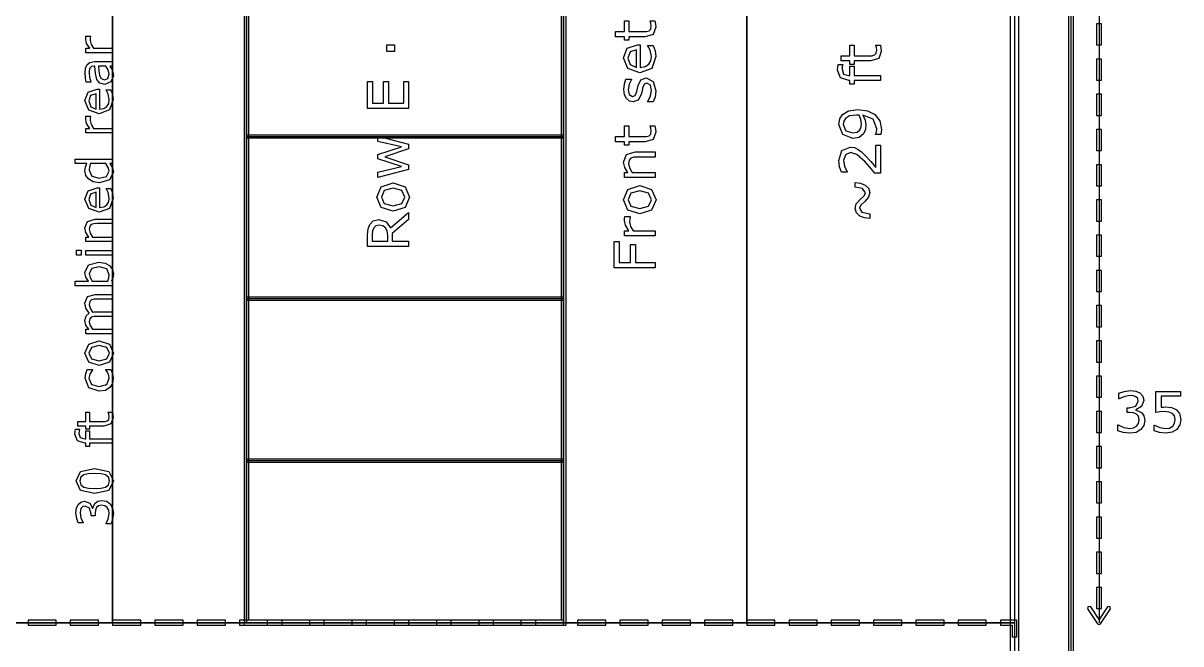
# Model space of a CAD drawing. Extents: x -17 to 192, y 167 to 459.
# Drawn here: x 26.8 to 70.27, y 374.39 to 397.69 of the extents above; entities that cross this region are included whole.
import ezdxf

# ---------------------------------------------------------------- set-up
doc = ezdxf.new("R2010")
doc.units = 0
doc.header["$MEASUREMENT"] = 0
doc.layers.add('Layer 1', color=7, linetype='Continuous')

msp = doc.modelspace()

# ---------------------------------------------------------------- linework, layer by layer
at = {"layer": 'Layer 1', "color": 7}
for points in [[(4.603848, 443.071168), (4.603848, 323.426942), (64.187733, 323.426942), (64.187733, 443.071168), (4.603848, 443.071168)], [(4.92114, 442.753876), (63.870439, 442.753876), (63.870439, 323.744236), (4.92114, 323.744236), (4.92114, 442.753876)], [(66.053249, 442.912522), (66.053249, 323.585589), (66.238251, 323.585589), (66.238251, 442.912522), (66.053249, 442.912522)], [(35.097038, 436.125865), (35.097038, 375.086773), (47.188275, 375.086773), (47.188275, 436.125865), (35.097038, 436.125865)], [(4.762494, 375.179274), (64.029086, 375.179274), (64.029086, 330.993913), (4.762494, 330.993913), (4.762494, 375.179274)]]:
    msp.add_lwpolyline(points, close=True, dxfattribs=at)
for points in [[(66.14575, 442.912522), (66.14575, 323.585589)], [(25.135385, 436.033364), (30.162462, 436.033364), (30.162462, 375.179274), (25.135385, 375.179274), (25.135385, 436.033364)], [(25.135385, 436.033364), (35.189539, 436.033364), (35.189539, 375.179274), (25.135385, 375.179274), (25.135385, 436.033364)], [(30.162462, 436.033364), (35.189539, 436.033364), (35.189539, 375.179274), (30.162462, 375.179274), (30.162462, 436.033364)], [(35.189539, 436.033364), (47.095774, 436.033364), (47.095774, 375.179274), (35.189539, 375.179274), (35.189539, 436.033364)], [(47.095774, 436.033364), (53.974932, 436.033364), (53.974932, 375.179274), (47.095774, 375.179274), (47.095774, 436.033364)], [(53.974932, 436.033364), (64.029086, 436.033364), (64.029086, 375.179274), (53.974932, 375.179274), (53.974932, 436.033364)], [(67.204082, 436.033364), (67.204082, 375.179274)], [(35.28204, 435.940863), (47.003273, 435.940863), (47.003273, 375.271775), (35.28204, 375.271775), (35.28204, 435.940863)], [(50.525001, 397.775749), (50.54876, 397.655858), (50.558074, 397.541138), (50.462988, 397.272419), (50.158098, 397.180437), (49.544184, 397.180437), (49.544184, 397.049178), (49.380886, 397.049178), (49.380886, 397.180437), (49.049122, 397.180437), (49.049122, 397.374739), (49.380886, 397.374739), (49.380886, 397.775749), (49.544184, 397.775749), (49.544184, 397.374739), (50.070249, 397.374739), (50.212875, 397.378866), (50.307958, 397.407804), (50.368937, 397.469817), (50.387537, 397.591771), (50.374096, 397.69099), (50.350336, 397.765404), (50.350336, 397.775749), (50.525001, 397.775749)], [(67.111581, 397.668829), (67.111581, 396.87508), (67.296583, 396.87508), (67.296583, 397.668829), (67.111581, 397.668829)], [(29.337641, 397.209742), (29.337641, 397.200699), (29.324967, 397.126543), (29.320443, 397.04244), (29.355712, 396.890511), (29.445241, 396.749435), (30.162396, 396.749435), (30.162396, 396.57942), (29.152253, 396.57942), (29.152253, 396.749435), (29.301467, 396.749435), (29.186617, 396.927589), (29.152253, 397.085848), (29.154978, 397.150056), (29.163127, 397.209742), (29.337641, 397.209742)], [(40.746765, 396.873589), (40.746765, 396.626577), (40.454276, 396.626577), (40.454276, 396.873589), (40.746765, 396.873589)], [(49.978264, 396.881747), (49.978264, 396.031155), (50.1643, 396.063193), (50.293491, 396.151043), (50.367905, 396.278167), (50.392696, 396.441465), (50.346188, 396.678142), (50.253168, 396.848674), (50.253168, 396.859019), (50.465041, 396.859019), (50.534288, 396.658515), (50.562193, 396.443542), (50.407163, 395.994992), (49.964815, 395.83376), (49.51523, 395.987755), (49.348831, 396.394967), (49.485258, 396.754633), (49.87283, 396.881757), (49.978264, 396.881747)], [(49.829436, 396.692612), (49.592758, 396.615097), (49.509042, 396.384619), (49.601027, 396.135541), (49.829436, 396.031155), (49.829436, 396.692612)], [(58.991681, 396.868483), (59.015441, 396.748595), (59.024754, 396.633872), (58.929668, 396.365156), (58.624779, 396.273171), (58.010864, 396.273171), (58.010864, 396.141914), (57.847566, 396.141914), (57.847566, 396.273171), (57.515803, 396.273171), (57.515803, 396.467476), (57.847566, 396.467476), (57.847566, 396.868483), (58.010864, 396.868483), (58.010864, 396.467476), (58.536929, 396.467476), (58.679555, 396.471603), (58.774639, 396.500543), (58.835617, 396.562554), (58.854217, 396.684511), (58.840776, 396.783729), (58.817017, 396.858143), (58.817017, 396.868488), (58.991681, 396.868483)], [(30.162396, 396.25205), (30.162396, 396.082939), (30.05478, 396.082939), (30.098187, 396.021444), (30.141597, 395.947289), (30.175961, 395.84962), (30.190434, 395.7203), (30.099999, 395.48879), (29.869394, 395.393835), (29.684003, 395.442669), (29.571868, 395.583746), (29.516702, 395.805308), (29.495007, 396.082939), (29.468786, 396.082939), (29.372925, 396.06214), (29.313241, 396.004263), (29.285205, 395.917446), (29.277982, 395.811639), (29.29608, 395.662424), (29.346721, 395.492408), (29.346721, 395.483365), (29.173993, 395.483365), (29.144151, 395.627154), (29.127879, 395.812544), (29.145977, 395.997932), (29.205664, 396.135392), (29.31328, 396.222208), (29.476965, 396.252051), (30.162396, 396.25205)], [(29.913704, 396.082939), (29.632455, 396.082939), (29.646028, 395.899359), (29.672248, 395.732961), (29.737359, 395.614493), (29.857636, 395.569276), (29.988766, 395.621728), (30.032174, 395.781795), (29.997809, 395.94548), (29.913707, 396.082939), (29.913704, 396.082939)], [(57.581949, 396.146047), (57.581949, 396.135702), (57.563349, 396.051985), (57.553003, 395.961035), (57.608812, 395.779134), (57.808284, 395.723326), (57.847558, 395.723326), (57.847558, 396.073692), (58.010856, 396.073692), (58.010856, 395.729525), (59.002016, 395.729525), (59.002016, 395.535223), (58.010864, 395.535223), (58.010864, 395.403966), (57.847566, 395.403966), (57.847566, 395.535223), (57.809326, 395.535223), (57.494099, 395.637543), (57.383512, 395.933132), (57.389703, 396.049919), (57.404175, 396.146037), (57.581949, 396.146047)], [(67.111581, 396.345914), (67.111581, 395.552165), (67.296583, 395.552165), (67.296583, 396.345914), (67.111581, 396.345914)], [(50.20254, 395.637381), (50.461956, 395.506122), (50.563241, 395.149556), (50.533269, 394.913911), (50.466089, 394.735111), (50.248014, 394.735111), (50.248014, 394.745456), (50.358602, 394.950095), (50.398908, 395.166103), (50.357567, 395.366607), (50.227345, 395.438954), (50.123991, 395.39968), (50.064047, 395.248785), (50.042351, 395.140264), (50.01548, 395.019342), (49.897656, 394.803334), (49.705421, 394.740289), (49.571063, 394.769229), (49.458409, 394.859145), (49.381926, 395.005906), (49.352988, 395.20641), (49.378838, 395.415182), (49.439814, 395.591915), (49.647554, 395.591915), (49.647554, 395.58157), (49.555569, 395.400701), (49.517329, 395.191929), (49.55867, 395.012095), (49.679592, 394.938715), (49.787079, 394.983157), (49.845991, 395.123717), (49.870782, 395.243605), (49.89351, 395.355227), (49.999962, 395.563999), (50.202535, 395.637381), (50.20254, 395.637381)], [(29.674957, 395.20935), (29.674957, 394.465081), (29.837739, 394.493116), (29.950783, 394.569985), (30.015894, 394.681218), (30.03759, 394.824103), (29.996894, 395.031196), (29.915503, 395.180412), (29.915503, 395.189455), (30.100894, 395.189455), (30.161483, 395.014014), (30.185904, 394.825912), (30.050252, 394.43343), (29.663197, 394.292353), (29.269809, 394.4271), (29.124212, 394.783408), (29.243584, 395.098117), (29.582711, 395.209351), (29.674957, 395.20935)], [(41.274896, 395.503134), (41.274896, 394.489244), (39.735973, 394.489244), (39.735973, 395.503134), (39.917874, 395.503134), (39.917874, 394.693881), (40.339553, 394.693881), (40.339553, 395.503134), (40.521454, 395.503134), (40.521454, 394.693881), (41.092995, 394.693881), (41.092995, 395.503134), (41.274896, 395.503134)], [(29.544735, 395.043857), (29.337641, 394.976032), (29.264391, 394.774365), (29.344877, 394.556419), (29.544735, 394.465081), (29.544735, 395.043857)], [(67.111581, 395.022999), (67.111581, 394.22925), (67.296583, 394.22925), (67.296583, 395.022999), (67.111581, 395.022999)], [(58.140055, 394.450031), (58.505923, 394.403522), (58.786008, 394.265029), (58.967909, 394.029383), (59.031988, 393.696588), (59.025797, 393.595303), (59.008228, 393.510554), (58.810823, 393.510554), (58.810823, 393.5209), (58.840795, 393.605648), (58.854236, 393.727605), (58.717809, 394.085205), (58.339537, 394.236099), (58.422219, 394.055233), (58.447011, 393.870231), (58.428411, 393.697633), (58.356063, 393.543638), (58.195866, 393.406176), (57.963324, 393.360703), (57.579885, 393.515732), (57.432092, 393.894001), (57.467231, 394.100707), (57.570582, 394.267106), (57.791758, 394.402498), (58.140058, 394.450041), (58.140055, 394.450031)], [(29.337641, 394.203728), (29.337641, 394.194685), (29.324967, 394.120529), (29.320443, 394.036426), (29.355712, 393.884497), (29.445241, 393.743421), (30.162396, 393.743421), (30.162396, 393.573405), (29.152253, 393.573405), (29.152253, 393.743421), (29.301467, 393.743421), (29.186617, 393.921575), (29.152253, 394.079834), (29.154978, 394.144042), (29.163127, 394.203728), (29.337641, 394.203728)], [(58.095613, 394.241256), (57.838264, 394.208183), (57.687369, 394.117233), (57.621223, 394.012847), (57.60056, 393.891924), (57.693579, 393.656282), (57.955061, 393.570498), (58.115258, 393.598404), (58.223777, 393.692455), (58.267187, 393.794772), (58.277532, 393.918795), (58.255836, 394.082093), (58.192792, 394.237123), (58.150416, 394.23924), (58.095639, 394.241357), (58.095613, 394.241256)], [(35.189539, 393.488211), (35.189539, 393.382791), (47.095774, 393.382791), (47.095774, 393.488211), (35.189539, 393.488211)], [(35.189539, 393.435501), (47.095774, 393.435501)], [(40.120446, 393.449515), (41.274896, 393.148758), (41.274896, 392.968924), (40.385029, 392.672302), (41.274896, 392.377748), (41.274896, 392.198948), (40.120446, 391.89509), (40.120446, 392.09766), (41.014446, 392.309533), (40.120446, 392.597889), (40.120446, 392.758086), (41.014446, 393.053672), (40.120446, 393.254179), (40.120446, 393.449515)], [(50.525001, 393.833875), (50.54876, 393.713984), (50.558074, 393.599264), (50.462988, 393.330548), (50.158098, 393.238563), (49.544184, 393.238563), (49.544184, 393.107306), (49.380886, 393.107306), (49.380886, 393.238563), (49.049122, 393.238563), (49.049122, 393.432865), (49.380886, 393.432865), (49.380886, 393.833875), (49.544184, 393.833875), (49.544184, 393.432865), (50.070249, 393.432865), (50.212875, 393.436993), (50.307958, 393.46593), (50.368937, 393.527943), (50.387537, 393.6499), (50.374096, 393.749118), (50.350336, 393.823532), (50.350336, 393.833878), (50.525001, 393.833875)], [(67.111581, 393.700084), (67.111581, 392.906335), (67.296583, 392.906335), (67.296583, 393.700084), (67.111581, 393.700084)], [(59.002016, 393.106444), (59.002016, 392.064648), (58.786008, 392.064648), (58.599974, 392.281688), (58.414972, 392.485295), (58.110083, 392.757112), (57.865135, 392.830492), (57.678066, 392.75091), (57.609854, 392.530769), (57.642927, 392.327165), (57.744212, 392.113226), (57.744212, 392.10288), (57.527172, 392.10288), (57.461026, 392.298217), (57.431054, 392.535929), (57.545775, 392.906967), (57.8548, 393.041324), (58.019132, 393.018597), (58.16279, 392.953486), (58.288883, 392.8584), (58.426342, 392.727143), (58.63718, 392.498734), (58.825282, 392.278593), (58.825282, 393.106446), (59.002016, 393.106444)], [(30.162396, 392.587679), (30.162396, 392.417664), (30.056589, 392.417664), (30.155162, 392.264831), (30.190431, 392.092103), (30.051163, 391.804524), (29.665012, 391.698716), (29.436214, 391.73489), (29.265293, 391.834367), (29.160391, 391.977252), (29.124217, 392.147267), (29.141389, 392.288344), (29.192937, 392.417664), (28.755238, 392.417664), (28.755238, 392.587679), (30.162396, 392.587679)], [(50.535346, 392.860292), (50.535346, 392.66599), (49.878021, 392.66599), (49.729193, 392.656676), (49.61964, 392.622569), (49.555561, 392.548155), (49.533865, 392.422065), (49.57314, 392.255669), (49.673393, 392.08927), (50.535346, 392.08927), (50.535346, 391.894966), (49.380896, 391.894966), (49.380896, 392.08927), (49.509052, 392.08927), (49.391231, 392.277373), (49.348855, 392.476842), (49.461512, 392.762097), (49.786039, 392.860281), (50.535346, 392.860292)], [(29.913704, 392.417664), (29.334024, 392.417664), (29.291521, 392.294674), (29.279774, 392.176206), (29.379251, 391.953739), (29.661405, 391.874158), (29.935418, 391.935653), (30.028565, 392.132798), (29.996913, 392.2793), (29.913714, 392.417664), (29.913704, 392.417664)], [(67.111581, 392.377169), (67.111581, 391.58342), (67.296583, 391.58342), (67.296583, 392.377169), (67.111581, 392.377169)], [(40.698187, 391.696653), (41.143639, 391.551958), (41.306934, 391.164386), (41.143639, 390.774745), (40.698187, 390.631084), (40.252738, 390.774745), (40.088405, 391.164386), (40.252738, 391.551958), (40.698187, 391.696653), (40.698187, 391.696653)], [(58.043937, 391.704982), (58.245473, 391.681222), (58.422206, 391.614045), (58.547264, 391.499322), (58.592738, 391.32879), (58.552431, 391.156192), (58.40567, 390.993928), (58.243406, 390.840965), (58.210333, 390.741746), (58.301284, 390.592918), (58.593772, 390.53194), (58.593772, 390.359329), (58.393269, 390.382056), (58.215501, 390.449234), (58.092512, 390.564989), (58.044969, 390.735521), (58.085278, 390.907087), (58.232037, 391.071419), (58.380865, 391.206809), (58.427373, 391.322564), (58.322988, 391.478628), (58.043937, 391.532371), (58.043937, 391.704982)], [(29.674957, 391.510614), (29.674957, 390.766345), (29.837739, 390.79438), (29.950783, 390.871248), (30.015894, 390.982482), (30.03759, 391.125367), (29.996894, 391.33246), (29.915503, 391.481675), (29.915503, 391.490719), (30.100894, 391.490719), (30.161483, 391.315278), (30.185904, 391.127176), (30.050252, 390.734694), (29.663197, 390.593617), (29.269809, 390.728363), (29.124212, 391.084672), (29.243584, 391.399381), (29.582711, 391.510614), (29.674957, 391.510614)], [(29.544735, 391.345121), (29.337641, 391.277295), (29.264391, 391.075628), (29.344877, 390.857683), (29.544735, 390.766345), (29.544735, 391.345121)], [(40.698187, 391.496149), (40.365392, 391.408297), (40.255839, 391.164386), (40.365392, 390.918406), (40.698187, 390.831591), (41.027884, 390.91944), (41.139504, 391.164386), (41.028916, 391.407265), (40.698187, 391.496149), (40.698187, 391.496149)], [(49.958637, 391.594222), (50.404089, 391.449527), (50.567384, 391.061955), (50.404089, 390.672314), (49.958637, 390.528654), (49.513188, 390.672314), (49.348855, 391.061955), (49.513188, 391.449527), (49.958637, 391.594222), (49.958637, 391.594222)], [(49.958637, 391.393716), (49.625842, 391.305866), (49.516289, 391.061955), (49.625842, 390.815975), (49.958637, 390.729157), (50.288334, 390.81701), (50.399954, 391.061955), (50.289366, 391.304835), (49.958637, 391.393716), (49.958637, 391.393716)], [(67.111581, 391.054254), (67.111581, 390.260505), (67.296583, 390.260505), (67.296583, 391.054254), (67.111581, 391.054254)], [(41.274896, 390.581475), (41.274896, 390.31586), (40.663048, 389.801164), (40.663048, 389.512808), (41.274896, 389.512808), (41.274896, 389.30817), (39.735973, 389.30817), (39.735973, 389.739151), (39.754573, 389.971696), (39.81865, 390.139127), (39.951976, 390.269352), (40.154546, 390.316892), (40.433599, 390.233178), (40.602064, 390.0027), (41.274896, 390.581475)], [(49.592769, 390.427369), (49.592769, 390.417024), (49.578296, 390.332272), (49.573137, 390.236155), (49.613444, 390.062522), (49.715763, 389.901293), (50.535346, 389.901293), (50.535346, 389.706989), (49.380896, 389.706989), (49.380896, 389.901293), (49.551428, 389.901293), (49.420171, 390.104898), (49.380896, 390.285764), (49.383992, 390.359146), (49.393305, 390.427358), (49.592769, 390.427369)], [(30.162396, 390.33769), (30.162396, 390.167675), (29.587238, 390.167675), (29.457012, 390.159536), (29.361154, 390.129693), (29.305086, 390.064581), (29.286089, 389.954252), (29.320453, 389.808654), (29.408173, 389.663055), (30.162396, 389.663055), (30.162396, 389.49304), (29.152253, 389.49304), (29.152253, 389.663055), (29.264391, 389.663055), (29.161296, 389.827645), (29.124217, 390.002182), (29.22279, 390.251779), (29.506751, 390.337691), (30.162396, 390.33769)], [(40.169021, 390.102953), (40.052234, 390.079193), (39.965417, 390.00271), (39.924075, 389.897292), (39.911666, 389.753632), (39.911666, 389.512819), (40.492508, 389.512819), (40.492508, 389.719524), (40.475972, 389.889024), (40.411892, 390.012013), (40.312674, 390.080225), (40.169013, 390.102953), (40.169021, 390.102953)], [(67.111581, 389.731339), (67.111581, 388.93759), (67.296583, 388.93759), (67.296583, 389.731339), (67.111581, 389.731339)], [(28.983144, 389.167479), (28.983144, 388.975759), (28.806797, 388.975759), (28.806797, 389.167479), (28.983144, 389.167479)], [(30.162396, 389.156627), (30.162396, 388.986611), (29.152253, 388.986611), (29.152253, 389.156627), (30.162396, 389.156627)], [(49.178324, 389.488925), (49.178324, 388.71068), (49.612406, 388.71068), (49.612406, 389.379371), (49.794307, 389.379371), (49.794307, 388.71068), (50.535346, 388.71068), (50.535346, 388.506041), (48.996423, 388.506041), (48.996423, 389.488925), (49.178324, 389.488925)], [(29.649637, 388.719832), (29.87753, 388.683659), (30.047546, 388.587799), (30.155162, 388.446722), (30.190431, 388.277612), (30.169635, 388.127492), (30.115377, 388.000885), (30.162396, 387.990033), (30.162396, 387.83087), (28.755248, 387.83087), (28.755248, 388.000885), (29.258059, 388.000885), (29.162201, 388.152813), (29.124217, 388.33368), (29.261676, 388.615833), (29.649637, 388.719832), (29.649637, 388.719832)], [(29.654161, 388.544391), (29.380148, 388.484705), (29.286097, 388.292081), (29.318654, 388.141961), (29.400947, 388.000885), (29.979723, 388.000885), (30.02494, 388.124779), (30.037613, 388.243247), (29.945372, 388.463905), (29.654174, 388.544391), (29.654161, 388.544391)], [(67.111581, 388.408424), (67.111581, 387.614675), (67.296583, 387.614675), (67.296583, 388.408424), (67.111581, 388.408424)], [(30.162396, 387.5035), (30.162396, 387.333484), (29.587238, 387.333484), (29.461534, 387.327153), (29.364771, 387.302737), (29.305988, 387.243051), (29.286092, 387.130913), (29.322266, 386.988028), (29.412697, 386.845143), (29.461532, 386.849665), (29.515792, 386.851464), (30.162396, 386.851464), (30.162396, 386.681449), (29.587238, 386.681449), (29.460632, 386.675117), (29.363866, 386.650702), (29.305988, 386.591015), (29.286092, 386.478878), (29.320456, 386.338706), (29.408176, 386.199438), (30.162396, 386.199438), (30.162396, 386.029423), (29.152253, 386.029423), (29.152253, 386.199438), (29.264391, 386.199438), (29.161296, 386.357697), (29.124217, 386.526808), (29.167625, 386.701345), (29.287902, 386.808961), (29.163103, 386.997062), (29.124217, 387.178834), (29.225502, 387.423909), (29.506751, 387.503491), (30.162396, 387.5035)], [(35.189539, 387.402802), (35.189539, 387.297382), (47.095774, 387.297382), (47.095774, 387.402802), (35.189539, 387.402802)], [(35.189539, 387.350092), (47.095774, 387.350092)], [(67.111581, 387.085509), (67.111581, 386.29176), (67.296583, 386.29176), (67.296583, 387.085509), (67.111581, 387.085509)], [(29.657778, 385.766269), (30.047548, 385.639662), (30.190434, 385.300536), (30.047548, 384.959601), (29.657778, 384.833898), (29.26801, 384.959601), (29.12422, 385.300536), (29.26801, 385.639662), (29.657778, 385.766269), (29.657778, 385.766269)], [(29.657778, 385.590828), (29.366583, 385.51396), (29.270722, 385.300536), (29.366583, 385.085304), (29.657778, 385.00934), (29.946263, 385.086208), (30.043932, 385.300536), (29.947166, 385.513055), (29.657778, 385.590828), (29.657778, 385.590828)], [(67.111581, 385.762594), (67.111581, 384.968845), (67.296583, 384.968845), (67.296583, 385.762594), (67.111581, 385.762594)], [(30.099095, 384.687396), (30.162399, 384.52552), (30.18502, 384.363643), (30.153368, 384.162881), (30.0557, 384.006431), (29.891111, 383.904241), (29.658696, 383.868067), (29.269831, 384.003718), (29.128755, 384.363643), (29.153176, 384.533659), (29.212861, 384.687396), (29.401868, 384.687396), (29.401868, 384.678353), (29.308722, 384.517381), (29.276165, 384.356409), (29.373833, 384.127612), (29.658699, 384.044413), (29.939948, 384.125803), (30.037616, 384.356409), (30.024043, 384.461312), (29.988774, 384.557172), (29.948983, 384.626805), (29.911905, 384.678353), (29.911905, 384.687396), (30.099095, 384.687396)], [(67.111581, 384.439679), (67.111581, 383.64593), (67.296583, 383.64593), (67.296583, 384.439679), (67.111581, 384.439679)], [(68.80605, 383.064054), (68.887698, 382.952434), (68.919736, 382.778802), (68.881496, 382.585532), (68.774009, 382.432568), (68.591076, 382.325081), (68.361633, 382.290977), (68.109451, 382.32198), (67.905846, 382.388126), (67.905846, 382.604134), (67.921351, 382.604134), (68.128056, 382.508017), (68.357497, 382.469777), (68.495991, 382.491472), (68.614846, 382.555552), (68.685128, 382.655802), (68.708887, 382.794296), (68.682016, 382.930722), (68.609669, 383.016503), (68.497014, 383.059913), (68.354388, 383.072322), (68.261369, 383.072322), (68.261369, 383.243888), (68.333716, 383.243888), (68.583829, 383.308999), (68.677881, 383.501237), (68.654121, 383.598387), (68.587975, 383.667634), (68.49289, 383.704842), (68.378169, 383.715187), (68.169397, 383.680048), (67.960623, 383.580829), (67.950277, 383.580829), (67.950277, 383.796835), (68.145614, 383.862981), (68.383326, 383.893987), (68.581763, 383.873323), (68.736793, 383.807177), (68.849447, 383.687287), (68.887687, 383.522957), (68.796737, 383.298681), (68.583829, 383.178793), (68.583829, 383.16432), (68.697518, 383.129181), (68.806039, 383.064067), (68.80605, 383.064054)], [(70.274692, 382.811874), (70.235417, 382.606201), (70.127931, 382.440836), (69.950165, 382.329217), (69.712453, 382.290977), (69.469574, 382.317848), (69.272171, 382.380893), (69.272171, 382.598967), (69.286644, 382.598967), (69.485081, 382.506982), (69.708323, 382.469777), (69.849917, 382.49044), (69.972906, 382.562788), (70.041121, 382.66924), (70.06488, 382.812901), (70.036975, 382.947262), (69.961526, 383.035111), (69.830269, 383.089888), (69.658703, 383.106424), (69.483004, 383.094015), (69.338312, 383.069224), (69.338312, 383.861941), (70.264352, 383.861941), (70.264352, 383.681072), (69.537781, 383.681072), (69.537781, 383.271796), (69.628731, 383.277988), (69.709347, 383.280104), (69.928453, 383.258409), (70.101054, 383.183995), (70.22921, 383.037233), (70.274687, 382.811925), (70.274692, 382.811874)], [(30.153355, 383.084008), (30.174151, 382.979104), (30.182301, 382.878723), (30.0991, 382.643596), (29.832321, 382.56311), (29.295146, 382.56311), (29.295146, 382.448259), (29.15226, 382.448259), (29.15226, 382.56311), (28.861968, 382.56311), (28.861968, 382.733125), (29.15226, 382.733125), (29.15226, 383.084008), (29.295146, 383.084008), (29.295146, 382.733125), (29.755451, 382.733125), (29.88025, 382.736742), (29.963451, 382.762062), (30.016807, 382.816323), (30.033078, 382.923034), (30.021331, 383.009851), (30.000535, 383.074963), (30.000535, 383.084006), (30.153355, 383.084008)], [(67.111581, 383.116764), (67.111581, 382.323015), (67.296583, 382.323015), (67.296583, 383.116764), (67.111581, 383.116764)], [(28.91984, 382.451876), (28.91984, 382.442833), (28.903568, 382.369581), (28.89452, 382.29), (28.943354, 382.130837), (29.117891, 382.082002), (29.152255, 382.082002), (29.152255, 382.388573), (29.295141, 382.388573), (29.295141, 382.087429), (30.162396, 382.087429), (30.162396, 381.917414), (29.295138, 381.917414), (29.295138, 381.802563), (29.152253, 381.802563), (29.152253, 381.917414), (29.118791, 381.917414), (28.842968, 382.006943), (28.746205, 382.265583), (28.751629, 382.367773), (28.764302, 382.451876), (28.91984, 382.451876)], [(67.111581, 381.793849), (67.111581, 381.0001), (67.296583, 381.0001), (67.296583, 381.793849), (67.111581, 381.793849)], [(35.189539, 381.317393), (35.189539, 381.211973), (47.095774, 381.211973), (47.095774, 381.317393), (35.189539, 381.317393)], [(35.189539, 381.264683), (47.095774, 381.264683)], [(29.488667, 380.96786), (30.021323, 380.853914), (30.190434, 380.502127), (30.018608, 380.147627), (29.490477, 380.036394), (28.960536, 380.149436), (28.788713, 380.502127), (28.963248, 380.855723), (29.488667, 380.96786), (29.488667, 380.96786)], [(29.899236, 380.73002), (29.727414, 380.772523), (29.488667, 380.784279), (29.249923, 380.772523), (29.0781, 380.729115), (28.973196, 380.642299), (28.937927, 380.502127), (28.973196, 380.361051), (29.079908, 380.27333), (29.254445, 380.230826), (29.490477, 380.219973), (29.726509, 380.229921), (29.896524, 380.272425), (30.004141, 380.356528), (30.041217, 380.502127), (30.005948, 380.643203), (29.899236, 380.730019), (29.899236, 380.73002)], [(67.111581, 380.470934), (67.111581, 379.677185), (67.296583, 379.677185), (67.296583, 380.470934), (67.111581, 380.470934)], [(29.513988, 379.673755), (29.611656, 379.745197), (29.763585, 379.773232), (29.932696, 379.739771), (30.066538, 379.64572), (30.160586, 379.485653), (30.190431, 379.28489), (30.163301, 379.064232), (30.105423, 378.886078), (29.916416, 378.886078), (29.916416, 378.899643), (30.000519, 379.08051), (30.033981, 379.281273), (30.014984, 379.402454), (29.958916, 379.506453), (29.871193, 379.567948), (29.750014, 379.588747), (29.63064, 379.565233), (29.55558, 379.50193), (29.517599, 379.403357), (29.506751, 379.278558), (29.506751, 379.197168), (29.356632, 379.197168), (29.356632, 379.260472), (29.29966, 379.479321), (29.131454, 379.561616), (29.046446, 379.540817), (28.985854, 379.482939), (28.953299, 379.39974), (28.944251, 379.299359), (28.974998, 379.116683), (29.061813, 378.934007), (29.061813, 378.924964), (28.872808, 378.924964), (28.81493, 379.095883), (28.7878, 379.303881), (28.805897, 379.477513), (28.863775, 379.613164), (28.968677, 379.711736), (29.112467, 379.745197), (29.308708, 379.665615), (29.41361, 379.479322), (29.426284, 379.479322), (29.457031, 379.578799), (29.514006, 379.673754), (29.513988, 379.673755)], [(67.111581, 379.148019), (67.111581, 378.35427), (67.296583, 378.35427), (67.296583, 379.148019), (67.111581, 379.148019)], [(67.111581, 377.825104), (67.111581, 377.031355), (67.296583, 377.031355), (67.296583, 377.825104), (67.111581, 377.825104)], [(67.111581, 376.502189), (67.111581, 375.70844), (67.296583, 375.70844), (67.296583, 376.502189), (67.111581, 376.502189)], [(66.795322, 375.792673), (66.77569, 375.696555), (67.14621, 375.140518), (67.204087, 375.109462), (67.261965, 375.140518), (67.632484, 375.696555), (67.612852, 375.792673), (67.516734, 375.773543), (67.204082, 375.304848), (66.89144, 375.773551), (66.795322, 375.792681), (66.795322, 375.792673)], [(26.987466, 375.271775), (26.987466, 375.086773), (28.045798, 375.086773), (28.045798, 375.271775), (26.987466, 375.271775)], [(28.574964, 375.271775), (28.574964, 375.086773), (29.633296, 375.086773), (29.633296, 375.271775), (28.574964, 375.271775)], [(30.162462, 375.271775), (30.162462, 375.086773), (31.220794, 375.086773), (31.220794, 375.271775), (30.162462, 375.271775)], [(31.74996, 375.271775), (31.74996, 375.086773), (32.808292, 375.086773), (32.808292, 375.271775), (31.74996, 375.271775)], [(33.337458, 375.271775), (33.337458, 375.086773), (34.39579, 375.086773), (34.39579, 375.271775), (33.337458, 375.271775)], [(34.924956, 375.271775), (34.924956, 375.086773), (35.983288, 375.086773), (35.983288, 375.271775), (34.924956, 375.271775)], [(36.512454, 375.271775), (36.512454, 375.086773), (37.570786, 375.086773), (37.570786, 375.271775), (36.512454, 375.271775)], [(38.099952, 375.271775), (38.099952, 375.086773), (39.158284, 375.086773), (39.158284, 375.271775), (38.099952, 375.271775)], [(39.68745, 375.271775), (39.68745, 375.086773), (40.745782, 375.086773), (40.745782, 375.271775), (39.68745, 375.271775)], [(41.274948, 375.271775), (41.274948, 375.086773), (42.33328, 375.086773), (42.33328, 375.271775), (41.274948, 375.271775)], [(42.862446, 375.271775), (42.862446, 375.086773), (43.920778, 375.086773), (43.920778, 375.271775), (42.862446, 375.271775)], [(44.449944, 375.271775), (44.449944, 375.086773), (45.508276, 375.086773), (45.508276, 375.271775), (44.449944, 375.271775)], [(46.037442, 375.271775), (46.037442, 375.086773), (47.095774, 375.086773), (47.095774, 375.271775), (46.037442, 375.271775)], [(47.62494, 375.271775), (47.62494, 375.086773), (48.683272, 375.086773), (48.683272, 375.271775), (47.62494, 375.271775)], [(49.212438, 375.271775), (49.212438, 375.086773), (50.27077, 375.086773), (50.27077, 375.271775), (49.212438, 375.271775)], [(50.799936, 375.271775), (50.799936, 375.086773), (51.858268, 375.086773), (51.858268, 375.271775), (50.799936, 375.271775)], [(52.387434, 375.271775), (52.387434, 375.086773), (53.445766, 375.086773), (53.445766, 375.271775), (52.387434, 375.271775)], [(53.974932, 375.271775), (53.974932, 375.086773), (55.033264, 375.086773), (55.033264, 375.271775), (53.974932, 375.271775)], [(55.56243, 375.271775), (55.56243, 375.086773), (56.620762, 375.086773), (56.620762, 375.271775), (55.56243, 375.271775)], [(57.149928, 375.271775), (57.149928, 375.086773), (58.20826, 375.086773), (58.20826, 375.271775), (57.149928, 375.271775)], [(58.737426, 375.271775), (58.737426, 375.086773), (59.795758, 375.086773), (59.795758, 375.271775), (58.737426, 375.271775)], [(60.324924, 375.271775), (60.324924, 375.086773), (61.383256, 375.086773), (61.383256, 375.271775), (60.324924, 375.271775)], [(61.912422, 375.271775), (61.912422, 375.086773), (62.970754, 375.086773), (62.970754, 375.271775), (61.912422, 375.271775)], [(63.49992, 375.271775), (63.49992, 375.086773), (63.936585, 375.086773), (63.936585, 374.650108), (64.121587, 374.650108), (64.121587, 375.271775), (63.49992, 375.271775)]]:
    msp.add_lwpolyline(points, dxfattribs=at)

doc.saveas('drawing.dxf')
